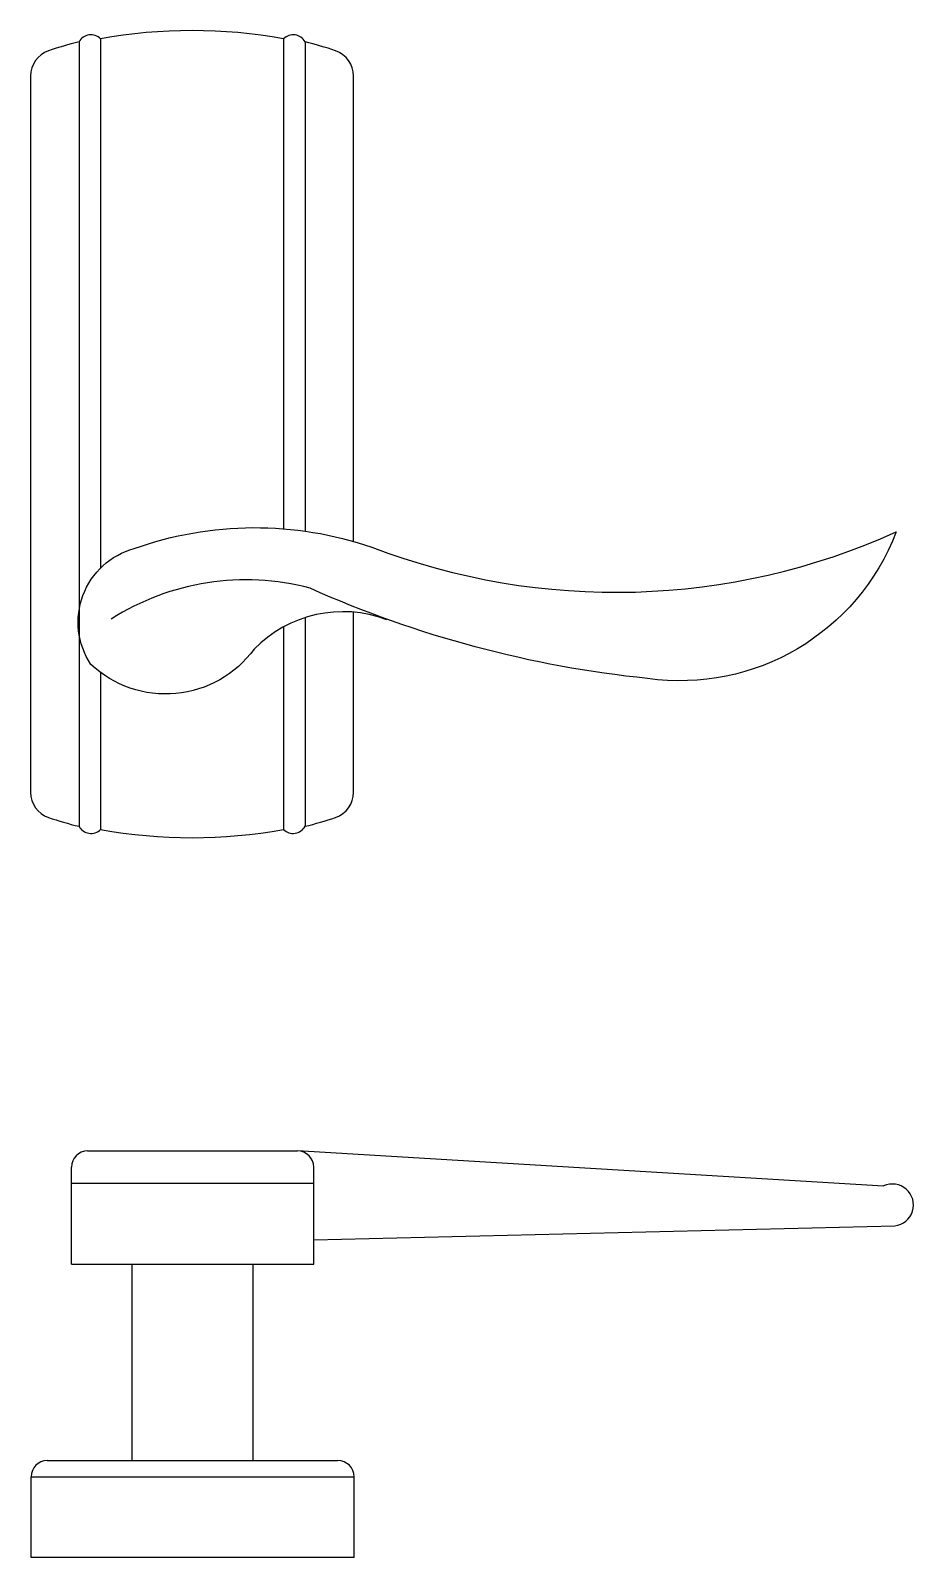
# Model space of a CAD drawing. Header units: metres. Extents: x 1232 to 1396, y 1249 to 1533.
import ezdxf

# ---------------------------------------------------------------- set-up
doc = ezdxf.new("R2010")
doc.units = ezdxf.units.M
for name, color, linetype in [('3', 3, 'Continuous'), ('7', 7, 'Continuous'), ('BH', 3, 'Continuous')]:
    doc.layers.add(name, color=color, linetype=linetype)

msp = doc.modelspace()

# ---------------------------------------------------------------- linework, layer by layer
at = {"layer": '3'}
for p, q in [((1241.31, 1530.62), (1241.31, 1384.86)), ((1245.31, 1531.2), (1245.31, 1432.86)), ((1279.31, 1531.2), (1279.31, 1440.13)), ((1283.31, 1530.62), (1283.31, 1439.69)), ((1279.31, 1421.88), (1279.31, 1384.28)), ((1283.31, 1423.59), (1283.31, 1384.86)), ((1245.31, 1413.45), (1245.31, 1384.28))]:
    msp.add_line(p, q, dxfattribs=at)
at = {"layer": '7'}
for p, q in [((1242.91, 1324.53), (1281.91, 1324.53)), ((1390.76, 1318.02), (1281.91, 1324.53)), ((1239.91, 1303.53), (1239.91, 1321.53)), ((1284.91, 1303.53), (1284.91, 1321.53)), ((1239.91, 1318.53), (1284.91, 1318.53)), ((1239.91, 1318.53), (1284.91, 1318.53)), ((1284.91, 1308.03), (1392.83, 1310.63)), ((1239.91, 1303.53), (1284.91, 1303.53)), ((1251.16, 1267), (1251.16, 1303.53)), ((1273.66, 1267), (1273.66, 1303.53)), ((1235.41, 1267), (1289.41, 1267)), ((1232.41, 1249), (1232.41, 1264)), ((1292.41, 1249), (1292.41, 1264)), ((1292.41, 1249), (1232.41, 1249))]:
    msp.add_line(p, q, dxfattribs=at)
for points in [[(1292.31, 1437.79), (1292.31, 1524.26, 0.32), (1288.97, 1528.97, 0.02), (1283.31, 1530.62, 0.5), (1279.31, 1531.2, 0.09), (1245.31, 1531.2, 0.5), (1241.31, 1530.62, 0.02), (1235.64, 1528.97, 0.32), (1232.31, 1524.26), (1232.31, 1391.21, 0.32), (1235.64, 1386.5, 0.02), (1241.31, 1384.86, 0.5), (1245.31, 1384.28, 0.09), (1279.31, 1384.28, 0.5), (1283.31, 1384.86, 0.02), (1288.97, 1386.5, 0.32), (1292.31, 1391.21), (1292.31, 1424.61)], [(1298.49, 1423.23, 0.3), (1273.82, 1417.76, -0.45), (1243.51, 1414.95, -0.51), (1251.56, 1436.48, -0.17), (1295.69, 1436.73, 0.2), (1393.09, 1439.55, -0.35), (1346.93, 1412.33, -0.08), (1284.23, 1429.1, 0.21), (1247.3, 1423.37)]]:
    msp.add_lwpolyline(points, format="xyb", dxfattribs=at)
for centre, radius, start, end in [((1242.91, 1321.53), 3, 90, 180), ((1281.91, 1321.53), 3, 0, 90), ((1392.41, 1314.5), 3.89, 276.34, 114.98), ((1235.41, 1264), 3, 90, 180), ((1289.41, 1264), 3, 0, 90)]:
    msp.add_arc(centre, radius, start, end, dxfattribs=at)
at = {"layer": 'BH'}
for p, q in [((1239.91, 1318.53), (1284.91, 1318.53)), ((1232.41, 1264), (1292.41, 1264))]:
    msp.add_line(p, q, dxfattribs=at)

doc.saveas('drawing.dxf')
